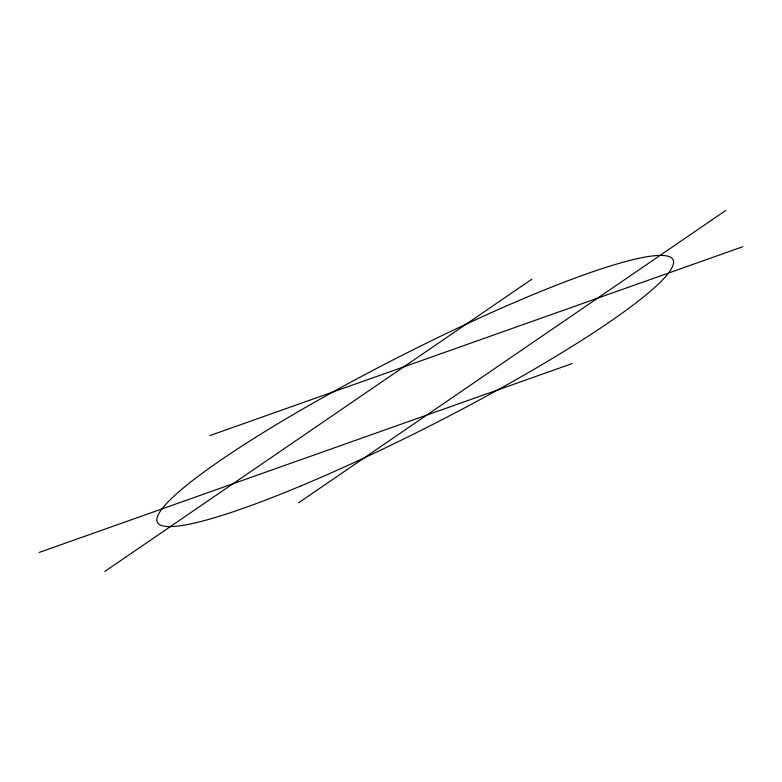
<?xml version="1.0" encoding="UTF-8"?>
<svg xmlns="http://www.w3.org/2000/svg" width="782" height="782" viewBox="0 0 782 782"><rect width="100%" height="100%" fill="white"/><g stroke="black" fill="none" stroke-linecap="round" stroke-linejoin="round"><path stroke-width="1.17" d="M104.778 571.476L531.868 279.203M298.587 502.797L725.667 210.524M209.938 435.564L742.9 246.701M39.1 552.463L572.062 363.61M300.376 486.15A289.311 37.761 -27 0 0 673.067 259.771A289.311 37.761 -27 0 0 272.234 427.08A289.311 37.761 -27 0 0 300.376 486.15"/></g></svg>
